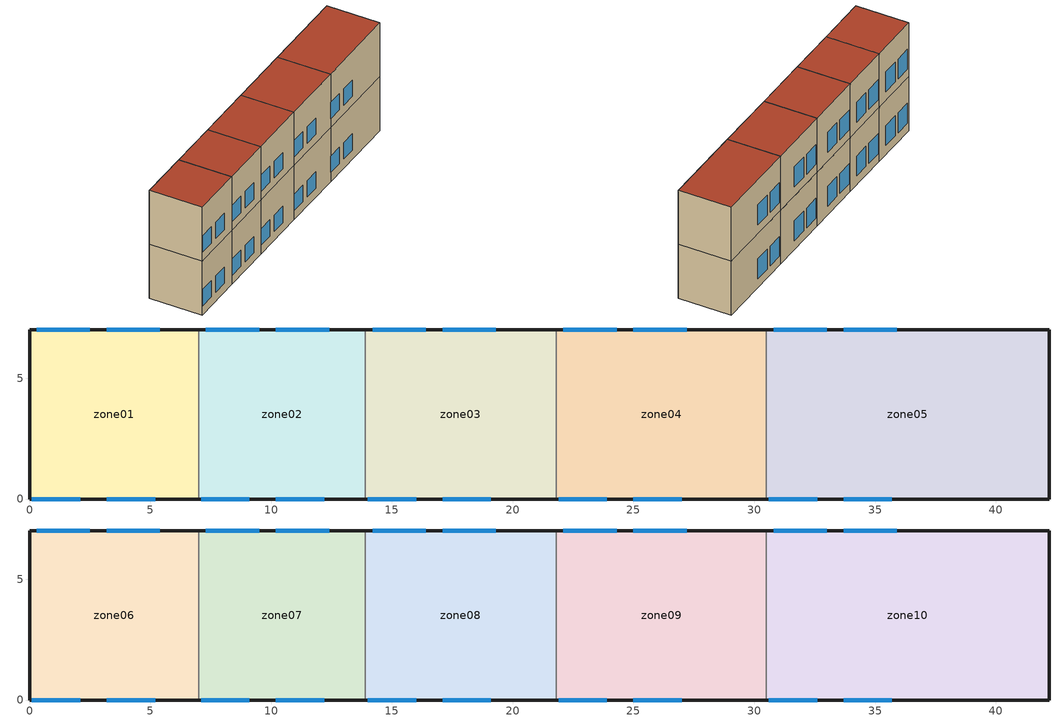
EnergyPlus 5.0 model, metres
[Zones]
zone01
 floor ground (GROUND_FLOOR): 0,0 0,7 7,7 7,0 z0
 wall outside (EXT_WALL): 7,7 0,7 0,0 7,0 z0:7.6
 wall to zone02 (ADJ_WALL): 7,0 7,7 z0:7.6
 window (EXT_WINDOW1): 0.1,0 2.1,0 / 3.2,0 5.2,0 z1.25:3.55; 2.5,7 0.3,7 / 5.4,7 3.2,7 z1.25:4.05
 ceiling to zone06 (ADJ_CEILING): 7,0 7,7 0,7 0,0 z7.6
zone02
 floor ground (GROUND_FLOOR): 7,0 7,7 13.9,7 13.9,0 z0
 wall outside (EXT_WALL): 13.9,7 7,7 / 7,0 13.9,0 z0:7.6
 wall to zone03 (ADJ_WALL): 13.9,0 13.9,7 z0:7.6
 wall to zone01 (ADJ_WALL): 7,7 7,0 z0:7.6
 window (EXT_WINDOW1): 7.1,0 9.1,0 / 10.2,0 12.2,0 z1.25:3.55; 9.5,7 7.3,7 / 12.4,7 10.2,7 z1.25:4.05
 ceiling to zone07 (ADJ_CEILING): 13.9,0 13.9,7 7,7 7,0 z7.6
zone03
 floor ground (GROUND_FLOOR): 13.9,0 13.9,7 21.8,7 21.8,0 z0
 wall outside (EXT_WALL): 21.8,7 13.9,7 / 13.9,0 21.8,0 z0:7.6
 wall to zone04 (ADJ_WALL): 21.8,0 21.8,7 z0:7.6
 wall to zone02 (ADJ_WALL): 13.9,7 13.9,0 z0:7.6
 window (EXT_WINDOW1): 14,0 16,0 / 17.1,0 19.1,0 z1.25:3.55; 16.4,7 14.2,7 / 19.3,7 17.1,7 z1.25:4.05
 ceiling to zone08 (ADJ_CEILING): 21.8,0 21.8,7 13.9,7 13.9,0 z7.6
zone04
 floor ground (GROUND_FLOOR): 21.8,0 21.8,7 30.5,7 30.5,0 z0
 wall outside (EXT_WALL): 30.5,7 21.8,7 / 21.8,0 30.5,0 z0:7.6
 wall to zone05 (ADJ_WALL): 30.5,0 30.5,7 z0:7.6
 wall to zone03 (ADJ_WALL): 21.8,7 21.8,0 z0:7.6
 window (EXT_WINDOW1): 21.9,0 23.9,0 / 25,0 27,0 z1.25:3.55; 24.3,7 22.1,7 / 27.2,7 25,7 z1.25:4.05
 ceiling to zone09 (ADJ_CEILING): 30.5,0 30.5,7 21.8,7 21.8,0 z7.6
zone05
 floor ground (GROUND_FLOOR): 30.5,0 30.5,7 42.2,7 42.2,0 z0
 wall outside (EXT_WALL): 30.5,0 42.2,0 42.2,7 30.5,7 z0:7.6
 wall to zone04 (ADJ_WALL): 30.5,7 30.5,0 z0:7.6
 window (EXT_WINDOW1): 30.6,0 32.6,0 / 33.7,0 35.7,0 z1.25:3.55; 33,7 30.8,7 / 35.9,7 33.7,7 z1.25:4.05
 ceiling to zone10 (ADJ_CEILING): 42.2,0 42.2,7 30.5,7 30.5,0 z7.6
zone06
 floor to zone01 (ADJ_CEILING): 0,0 0,7 7,7 7,0 z7.6
 wall outside (EXT_WALL): 7,7 0,7 0,0 7,0 z7.6:15.2
 wall to zone07 (ADJ_WALL): 7,0 7,7 z7.6:15.2
 window (EXT_WINDOW1): 0.1,0 2.1,0 / 3.2,0 5.2,0 z8.85:11.15; 2.5,7 0.3,7 / 5.4,7 3.2,7 z8.85:11.65
 roof outside (EXT_ROOF): 7,0 7,7 0,7 0,0 z15.2
zone07
 floor to zone02 (ADJ_CEILING): 7,0 7,7 13.9,7 13.9,0 z7.6
 wall outside (EXT_WALL): 13.9,7 7,7 / 7,0 13.9,0 z7.6:15.2
 wall to zone08 (ADJ_WALL): 13.9,0 13.9,7 z7.6:15.2
 wall to zone06 (ADJ_WALL): 7,7 7,0 z7.6:15.2
 window (EXT_WINDOW1): 7.1,0 9.1,0 / 10.2,0 12.2,0 z8.85:11.15; 9.5,7 7.3,7 / 12.4,7 10.2,7 z8.85:11.65
 roof outside (EXT_ROOF): 13.9,0 13.9,7 7,7 7,0 z15.2
zone08
 floor to zone03 (ADJ_CEILING): 13.9,0 13.9,7 21.8,7 21.8,0 z7.6
 wall outside (EXT_WALL): 21.8,7 13.9,7 / 13.9,0 21.8,0 z7.6:15.2
 wall to zone09 (ADJ_WALL): 21.8,0 21.8,7 z7.6:15.2
 wall to zone07 (ADJ_WALL): 13.9,7 13.9,0 z7.6:15.2
 window (EXT_WINDOW1): 14,0 16,0 / 17.1,0 19.1,0 z8.85:11.15; 16.4,7 14.2,7 / 19.3,7 17.1,7 z8.85:11.65
 roof outside (EXT_ROOF): 21.8,0 21.8,7 13.9,7 13.9,0 z15.2
zone09
 floor to zone04 (ADJ_CEILING): 21.8,0 21.8,7 30.5,7 30.5,0 z7.6
 wall outside (EXT_WALL): 30.5,7 21.8,7 / 21.8,0 30.5,0 z7.6:15.2
 wall to zone10 (ADJ_WALL): 30.5,0 30.5,7 z7.6:15.2
 wall to zone08 (ADJ_WALL): 21.8,7 21.8,0 z7.6:15.2
 window (EXT_WINDOW1): 21.9,0 23.9,0 / 25,0 27,0 z8.85:11.15; 24.3,7 22.1,7 / 27.2,7 25,7 z8.85:11.65
 roof outside (EXT_ROOF): 30.5,0 30.5,7 21.8,7 21.8,0 z15.2
zone10
 floor to zone05 (ADJ_CEILING): 30.5,0 30.5,7 42.2,7 42.2,0 z7.6
 wall outside (EXT_WALL): 30.5,0 42.2,0 42.2,7 30.5,7 z7.6:15.2
 wall to zone09 (ADJ_WALL): 30.5,7 30.5,0 z7.6:15.2
 window (EXT_WINDOW1): 30.6,0 32.6,0 / 33.7,0 35.7,0 z8.85:11.15; 33,7 30.8,7 / 35.9,7 33.7,7 z8.85:11.65
 roof outside (EXT_ROOF): 42.2,0 42.2,7 30.5,7 30.5,0 z15.2
[Building]
TRNSYS18: North Axis {deg}=0; Terrain=City; Loads Convergence Tolerance Value=0; Temperature Convergence Tolerance Value {deltaC}=0; Solar Distribution=FullInteriorAndExterior; Maximum Number of Warmup Days=0
[Site:Location]
not used: Latitude {deg}=0; Longitude {deg}=0; Time Zone {hr}=0; Elevation {m}=0
[Construction]
GROUND_FLOOR; EXT_WALL; EXT_ROOF; ADJ_WALL; ADJ_CEILING; EXT_WINDOW1: 
[WindowProperty:ShadingControl]
ESHADE=0; ISHADE=INPUT 1*MAX_ISHADE : SHADECNTRL=ISHADE_INTERNAL
[SurfaceProperty:OtherSideCoefficients]
BOUNDARY=IDENTICAL; BOUNDARY=INPUT 1*TBOUNDARY; BOUNDARY=INPUT 1*TBOUNDARY_2; BOUNDARY=INPUT 1*TBOUNDARY_3; BOUNDARY=INPUT 1*TGROUND; BOUNDARY=20; BOUNDARY=15
[Zone] Multiplier=1
zone01; zone02; zone03; zone04; zone05; zone06; zone07; zone08; zone09; zone10
